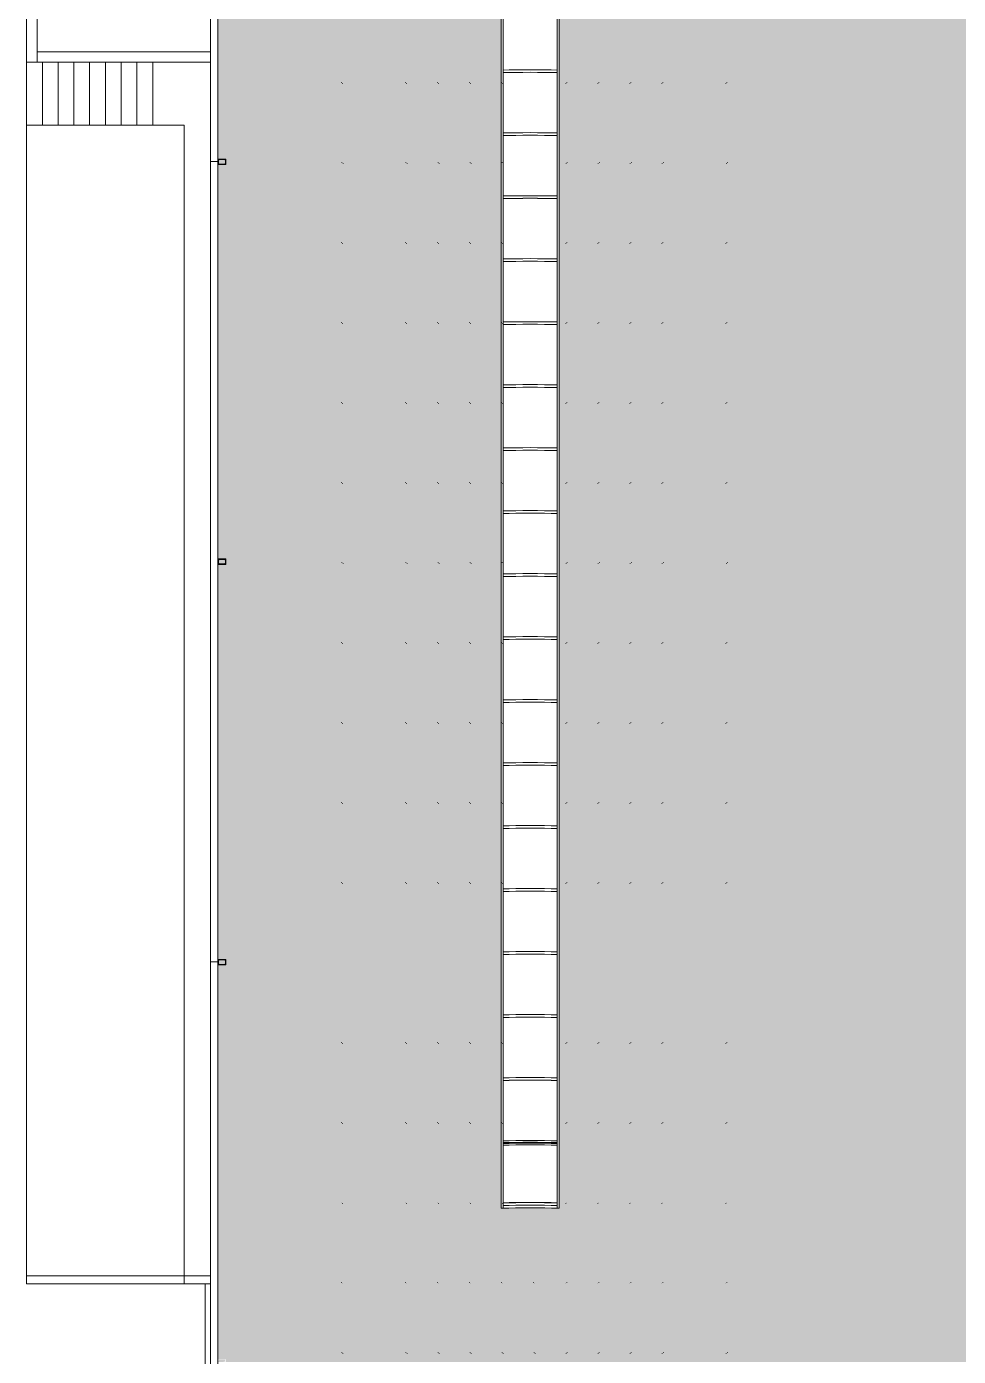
# Model space of a CAD drawing. Header units: metres. Extents: x -55 to 263, y -124 to 62.
# Drawn here: x -15.69 to 2.04, y -22.75 to 2.57 of the extents above; entities that cross this region are included whole.
import ezdxf

# ---------------------------------------------------------------- set-up
doc = ezdxf.new("R2010")
doc.units = ezdxf.units.M
doc.linetypes.add('01_Grid', pattern=[2.61, 1.8, -0.405, 0, -0.405])
for name, color, linetype, lineweight in [('0-1', 7, 'Continuous', 5), ('03EJES-1', 1, '01_Grid', 5), ('06MUREXT-1', 253, 'Continuous', 5), ('13CIVERT-1', 53, 'Continuous', 5), ('14HATCH-1', 10, 'Continuous', 5), ('46BANQ-1', 53, 'Continuous', 5), ('54ESTRUCTURA-7', 213, 'Continuous', 9), ('54ESTRUCTURA-8', 255, 'Continuous', 9), ('70LINEA-1', 254, 'Continuous', 5), ('70LINEA-4', 255, 'Continuous', 9), ('70LINEA-5', 213, 'Continuous', 9)]:
    doc.layers.add(name, color=color, linetype=linetype, lineweight=lineweight)

# ---------------------------------------------------------------- blocks, each defined once
blk = doc.blocks.new('22011_AR_rvt-1-A1 _ A250')
at = {"layer": '14HATCH-1'}
h = blk.add_hatch(color=256, dxfattribs=at)
h.paths.add_polyline_path([(194.783, -22.86), (194.93, -22.856), (194.926, -22.851), (194.92, -22.816), (194.797, -22.816), (194.787, -22.856)])
h.paths.add_polyline_path([(194.783, -15.245), (194.791, -15.254), (194.797, -15.288), (194.92, -15.288), (194.926, -15.236), (194.92, -15.201), (194.797, -15.201), (194.791, -15.236)])
h.paths.add_polyline_path([(194.783, -7.62), (194.791, -7.629), (194.797, -7.664), (194.92, -7.664), (194.926, -7.611), (194.92, -7.576), (194.797, -7.576), (194.791, -7.611)])
h.paths.add_polyline_path([(194.783, -0.005), (194.791, -0.014), (194.797, -0.048), (194.92, -0.048), (194.926, 0.004), (194.92, 0.039), (194.797, 0.039), (194.791, 0.004)])
h.paths.add_polyline_path([(194.783, 7.62), (194.791, 7.611), (194.797, 7.576), (194.92, 7.576), (194.926, 7.63), (194.92, 7.664), (194.797, 7.664), (194.791, 7.629)])
h.paths.add_polyline_path([(-12.05, -22.86), (-11.903, -22.855), (-11.908, -22.846), (-11.912, -22.816), (-12.036, -22.816), (-12.041, -22.851), (-12.05, -22.86)])
h.paths.add_polyline_path([(106.186, -22.86), (194.783, -22.855), (194.783, -22.808), (194.93, -22.808), (194.926, -15.296), (194.783, -15.296), (194.783, -15.193), (194.93, -15.193), (194.926, -7.672), (194.783, -7.672), (194.783, -7.568), (194.93, -7.568), (194.926, -0.056), (194.783, -0.056), (194.783, 0.047), (194.93, 0.047), (194.926, 7.568), (194.783, 7.568), (194.783, 7.672), (194.93, 7.672), (194.926, 14.807), (194.783, 14.807), (194.783, 14.825), (183.219, 14.825), (183.215, 13.745), (182.541, 13.745), (182.541, 15.24), (0.339, 15.24), (0.339, 13.745), (-0.339, 13.745), (-0.339, 14.825), (-11.898, 14.825), (-11.898, 14.807), (-12.05, 14.807), (-12.05, -22.808), (-11.898, -22.808), (-11.898, -22.86), (105.605, -22.86)])
h.paths.add_polyline_path([(18.467, -19.926), (17.913, -19.928), (17.727, -19.931), (17.727, 7.689), (18.165, 7.695), (18.631, 7.693), (18.827, 7.689), (18.827, -19.931), (18.468, -19.926)])
h.paths.add_polyline_path([(6.367, -19.927), (5.894, -19.926), (5.535, -19.925), (5.535, 7.689), (5.973, 7.695), (6.433, 7.693), (6.635, 7.689), (6.635, -19.931), (6.368, -19.927)])
h.paths.add_polyline_path([(30.751, -19.927), (30.278, -19.926), (29.919, -19.925), (29.919, 7.689), (30.357, 7.695), (30.817, 7.693), (31.019, 7.689), (31.019, -19.931), (30.752, -19.927)])
h.paths.add_polyline_path([(91.619, -19.926), (91.065, -19.928), (90.879, -19.928), (90.879, 7.689), (91.317, 7.695), (91.777, 7.693), (91.979, 7.689), (91.979, -19.931), (91.62, -19.926)])
h.paths.add_polyline_path([(152.579, -19.926), (152.025, -19.928), (151.839, -19.925), (151.839, 7.689), (152.277, 7.695), (152.737, 7.693), (152.939, 7.689), (152.939, -19.931), (152.58, -19.926)])
h.paths.add_polyline_path([(140.479, -19.927), (140.006, -19.926), (139.647, -19.928), (139.647, 7.689), (140.085, 7.695), (140.545, 7.693), (140.747, 7.689), (140.747, -19.931), (140.48, -19.927)])
h.paths.add_polyline_path([(42.851, -19.926), (42.297, -19.928), (42.111, -19.929), (42.111, 7.689), (42.549, 7.695), (43.009, 7.693), (43.211, 7.689), (43.211, -19.931), (42.852, -19.926)])
h.paths.add_polyline_path([(128.287, -19.927), (127.814, -19.926), (127.455, -19.925), (127.455, 7.689), (127.893, 7.695), (128.353, 7.693), (128.555, 7.689), (128.555, -19.931), (128.288, -19.927)])
h.paths.add_polyline_path([(55.043, -19.926), (54.489, -19.928), (54.303, -19.925), (54.303, 7.689), (54.741, 7.695), (55.201, 7.693), (55.403, 7.689), (55.403, -19.931), (55.044, -19.926)])
h.paths.add_polyline_path([(116.095, -19.927), (115.622, -19.926), (115.263, -19.928), (115.263, 7.689), (115.701, 7.695), (116.161, 7.693), (116.363, 7.689), (116.363, -19.931), (116.096, -19.927)])
h.paths.add_polyline_path([(67.327, -19.927), (66.854, -19.926), (66.495, -19.929), (66.495, 7.689), (66.933, 7.695), (67.393, 7.693), (67.595, 7.689), (67.595, -19.931), (67.328, -19.927)])
h.paths.add_polyline_path([(103.903, -19.927), (103.43, -19.926), (103.071, -19.925), (103.071, 7.689), (103.509, 7.695), (103.969, 7.693), (104.171, 7.689), (104.171, -19.931), (103.904, -19.927)])
h.paths.add_polyline_path([(79.519, -19.927), (79.046, -19.926), (78.687, -19.925), (78.687, 7.689), (79.125, 7.695), (79.585, 7.693), (79.787, 7.689), (79.787, -19.931), (79.52, -19.927)])
h.paths.add_polyline_path([(-6.011, -19.925), (-6.559, -19.929), (-6.657, -19.931), (-6.657, 7.689), (-6.219, 7.695), (-5.759, 7.693), (-5.557, 7.689), (-5.557, -19.931), (-5.932, -19.926), (-6.011, -19.925)])
h.paths.add_polyline_path([(177.142, -19.928), (176.606, -19.926), (176.223, -19.925), (176.223, 7.689), (176.661, 7.695), (177.121, 7.693), (177.323, 7.689), (177.323, -19.931), (177.143, -19.928)])
h.paths.add_polyline_path([(164.863, -19.927), (164.321, -19.926), (164.031, -19.927), (164.031, 7.689), (164.469, 7.695), (164.929, 7.693), (165.131, 7.689), (165.131, -19.931), (164.864, -19.927)])
h.paths.add_polyline_path([(-12.05, -15.245), (-12.041, -15.254), (-12.036, -15.288), (-11.912, -15.288), (-11.902, -15.248), (-11.898, -15.245), (-11.907, -15.236), (-11.912, -15.201), (-12.036, -15.201), (-12.045, -15.24)])
h.paths.add_polyline_path([(-12.041, -15.296), (-12.05, -15.296), (-12.05, -15.193), (-11.898, -15.193), (-11.898, -15.296), (-12.036, -15.296)])
h.paths.add_polyline_path([(-12.05, -7.62), (-12.041, -7.629), (-12.036, -7.664), (-11.912, -7.664), (-11.901, -7.623), (-11.901, -7.617), (-11.907, -7.611), (-11.912, -7.576), (-12.036, -7.576), (-12.041, -7.611)])
h.paths.add_polyline_path([(-12.05, -7.672), (-12.05, -7.568), (-11.898, -7.568), (-11.901, -7.672), (-12.041, -7.672)])
h.paths.add_polyline_path([(-12.05, -0.005), (-12.041, -0.014), (-12.036, -0.048), (-11.912, -0.048), (-11.901, -0.008), (-11.901, -0.002), (-11.907, 0.004), (-11.912, 0.039), (-12.036, 0.039), (-12.045, 0)])
h.paths.add_polyline_path([(-12.041, -0.056), (-12.05, -0.056), (-12.05, 0.047), (-11.898, 0.047), (-11.898, -0.056), (-12.036, -0.056)])
h.paths.add_polyline_path([(-12.05, 7.62), (-12.041, 7.611), (-12.036, 7.576), (-11.912, 7.576), (-11.907, 7.611), (-11.898, 7.62), (-11.907, 7.63), (-11.912, 7.664), (-12.036, 7.664), (-12.041, 7.629)])
h.paths.add_polyline_path([(-12.041, 7.568), (-12.05, 7.568), (-12.05, 7.672), (-11.898, 7.672), (-11.898, 7.568), (-12.036, 7.568)])
h.paths.add_polyline_path([(194.92, 14.815), (194.92, 14.825), (194.795, 14.825), (194.797, 14.815), (194.906, 14.815)])
h.paths.add_polyline_path([(-12.036, 14.815), (-11.912, 14.815), (-11.912, 14.825), (-12.037, 14.825)])
at = {"layer": '06MUREXT-1'}
for p, q in [((-12.192, 0), (-12.192, 15.098)), ((-12.05, 15.098), (-12.05, 0)), ((-15.692, 1.891), (-15.692, 9.091)), ((-15.49, 9.091), (-15.49, 1.891)), ((-15.49, 1.891), (-15.692, 1.891)), ((-12.192, -15.24), (-12.192, 0)), ((-12.192, 0), (-12.05, 0)), ((-12.05, 0), (-12.05, -15.24)), ((-12.192, -30.48), (-12.192, -15.24)), ((-12.192, -15.24), (-12.05, -15.24)), ((-12.05, -15.24), (-12.05, -30.48)), ((-15.692, -21.221), (-12.692, -21.221)), ((-12.692, -21.221), (-12.192, -21.221)), ((-12.692, -21.221), (-12.692, -21.373)), ((-12.692, -21.373), (-15.692, -21.373)), ((-12.192, -21.373), (-12.692, -21.373))]:
    blk.add_line(p, q, dxfattribs=at)
at = {"layer": '13CIVERT-1'}
for p, q in [((-15.692, 1.891), (-15.692, 0.691)), ((-15.692, 1.891), (-15.692, 0.691)), ((-15.392, 1.891), (-15.392, 0.691)), ((-15.392, 1.891), (-15.392, 0.691)), ((-15.092, 1.891), (-15.092, 0.691)), ((-15.092, 1.891), (-15.092, 0.691)), ((-14.792, 1.891), (-14.792, 0.691)), ((-14.792, 1.891), (-14.792, 0.691)), ((-14.492, 1.891), (-14.492, 0.691)), ((-14.492, 1.891), (-14.492, 0.691)), ((-14.192, 1.891), (-14.192, 0.691)), ((-14.192, 1.891), (-14.192, 0.691)), ((-13.892, 1.891), (-13.892, 0.691)), ((-13.892, 1.891), (-13.892, 0.691)), ((-13.592, 1.891), (-13.592, 0.691)), ((-13.592, 1.891), (-13.592, 0.691)), ((-13.292, 1.891), (-13.292, 0.691)), ((-15.692, 0.691), (-15.392, 0.691)), ((-15.392, 0.691), (-15.092, 0.691)), ((-15.092, 0.691), (-14.792, 0.691)), ((-14.792, 0.691), (-14.492, 0.691)), ((-14.492, 0.691), (-14.192, 0.691)), ((-14.192, 0.691), (-13.892, 0.691)), ((-13.892, 0.691), (-13.592, 0.691)), ((-13.592, 0.691), (-13.292, 0.691))]:
    blk.add_line(p, q, dxfattribs=at)
at = {"layer": '46BANQ-1'}
for p, q in [((-15.49, 1.891), (-13.292, 1.891)), ((-13.292, 1.891), (-13.292, 0.691)), ((-15.692, -21.221), (-15.692, 0.691)), ((-13.292, 0.691), (-12.692, 0.691)), ((-12.692, 0.691), (-12.692, -21.221)), ((-12.692, 0.691), (-12.692, -21.221)), ((-12.692, -21.221), (-15.692, -21.221)), ((-12.692, -21.221), (-12.192, -21.221))]:
    blk.add_line(p, q, dxfattribs=at)
at = {"layer": '70LINEA-1'}
for p, q in [((-15.692, 0.691), (-15.692, -21.373)), ((-12.294, -24.953), (-12.294, -21.373))]:
    blk.add_line(p, q, dxfattribs=at)
blk = doc.blocks.new('JN-105 - JN-105-V483-A1 _ A250')
at = {"layer": '54ESTRUCTURA-7'}
for p, q in [((-9.7, -21.347), (-9.7, -21.353)), ((-9.68, -21.368), (-9.68, -21.374)), ((-8.481, -21.347), (-8.481, -21.353)), ((-8.461, -21.368), (-8.461, -21.374)), ((-7.871, -21.347), (-7.871, -21.353)), ((-7.851, -21.368), (-7.851, -21.374)), ((-7.262, -21.347), (-7.262, -21.353)), ((-7.242, -21.368), (-7.242, -21.374)), ((-6.652, -21.347), (-6.652, -21.353)), ((-6.632, -21.368), (-6.632, -21.374)), ((-6.042, -21.347), (-6.042, -21.353)), ((-6.022, -21.368), (-6.022, -21.374)), ((-5.432, -21.374), (-5.432, -21.368)), ((-5.411, -21.353), (-5.411, -21.347)), ((-4.822, -21.374), (-4.822, -21.368)), ((-4.801, -21.353), (-4.801, -21.347)), ((-4.213, -21.374), (-4.213, -21.368)), ((-4.192, -21.353), (-4.192, -21.347)), ((-3.603, -21.374), (-3.603, -21.368)), ((-3.582, -21.353), (-3.582, -21.347)), ((-2.384, -21.374), (-2.384, -21.368)), ((-2.363, -21.353), (-2.363, -21.347))]:
    blk.add_line(p, q, dxfattribs=at)
blk = doc.blocks.new('JN-105 - JN-105-V484-A1 _ A250')
at = {"layer": '54ESTRUCTURA-7'}
for p, q in [((-9.7, -19.823), (-9.7, -19.824)), ((-9.68, -19.844), (-9.68, -19.85)), ((-8.481, -19.823), (-8.481, -19.824)), ((-8.461, -19.844), (-8.461, -19.85)), ((-7.871, -19.823), (-7.871, -19.824)), ((-7.851, -19.844), (-7.851, -19.85)), ((-7.262, -19.823), (-7.262, -19.824)), ((-7.242, -19.844), (-7.242, -19.85)), ((-6.652, -19.823), (-6.652, -19.824)), ((-6.632, -19.844), (-6.632, -19.85)), ((-5.432, -19.85), (-5.432, -19.844)), ((-5.411, -19.824), (-5.411, -19.823)), ((-4.822, -19.85), (-4.822, -19.844)), ((-4.801, -19.824), (-4.801, -19.823)), ((-4.213, -19.85), (-4.213, -19.844)), ((-4.192, -19.824), (-4.192, -19.823)), ((-3.603, -19.85), (-3.603, -19.844)), ((-3.582, -19.824), (-3.582, -19.823)), ((-2.384, -19.85), (-2.384, -19.844)), ((-2.363, -19.824), (-2.363, -19.823))]:
    blk.add_line(p, q, dxfattribs=at)
blk = doc.blocks.new('JN-105 - JN-105-V485-A1 _ A250')
at = {"layer": '54ESTRUCTURA-7'}
for p, q in [((-9.7, -18.299), (-9.7, -18.305)), ((-9.68, -18.32), (-9.68, -18.326)), ((-8.481, -18.299), (-8.481, -18.305)), ((-8.461, -18.32), (-8.461, -18.326)), ((-7.871, -18.299), (-7.871, -18.305)), ((-7.851, -18.32), (-7.851, -18.326)), ((-7.262, -18.299), (-7.262, -18.305)), ((-7.242, -18.32), (-7.242, -18.326)), ((-6.652, -18.299), (-6.652, -18.305)), ((-6.632, -18.32), (-6.632, -18.326)), ((-5.432, -18.326), (-5.432, -18.32)), ((-5.411, -18.305), (-5.411, -18.299)), ((-4.822, -18.326), (-4.822, -18.32)), ((-4.801, -18.305), (-4.801, -18.299)), ((-4.213, -18.326), (-4.213, -18.32)), ((-4.192, -18.305), (-4.192, -18.299)), ((-3.603, -18.326), (-3.603, -18.32)), ((-3.582, -18.305), (-3.582, -18.299)), ((-2.384, -18.326), (-2.384, -18.32)), ((-2.363, -18.305), (-2.363, -18.299))]:
    blk.add_line(p, q, dxfattribs=at)
blk = doc.blocks.new('JN-105 - JN-105-V486-A1 _ A250')
at = {"layer": '54ESTRUCTURA-7'}
for p, q in [((-9.7, -16.775), (-9.7, -16.781)), ((-9.68, -16.796), (-9.68, -16.802)), ((-8.481, -16.775), (-8.481, -16.781)), ((-8.461, -16.796), (-8.461, -16.802)), ((-7.871, -16.775), (-7.871, -16.781)), ((-7.851, -16.796), (-7.851, -16.802)), ((-7.262, -16.775), (-7.262, -16.781)), ((-7.242, -16.796), (-7.242, -16.802)), ((-6.652, -16.775), (-6.652, -16.781)), ((-6.632, -16.796), (-6.632, -16.802)), ((-5.432, -16.802), (-5.432, -16.796)), ((-5.411, -16.781), (-5.411, -16.775)), ((-4.822, -16.802), (-4.822, -16.796)), ((-4.801, -16.781), (-4.801, -16.775)), ((-4.213, -16.802), (-4.213, -16.796)), ((-4.192, -16.781), (-4.192, -16.775)), ((-3.603, -16.802), (-3.603, -16.796)), ((-3.582, -16.781), (-3.582, -16.775)), ((-2.384, -16.802), (-2.384, -16.796)), ((-2.363, -16.781), (-2.363, -16.775))]:
    blk.add_line(p, q, dxfattribs=at)
blk = doc.blocks.new('JN-105 - JN-105-V487-A1 _ A250')
at = {"layer": '54ESTRUCTURA-7'}
for p, q in [((-9.7, -13.727), (-9.7, -13.733)), ((-9.68, -13.748), (-9.68, -13.754)), ((-8.481, -13.727), (-8.481, -13.733)), ((-8.461, -13.748), (-8.461, -13.754)), ((-7.871, -13.727), (-7.871, -13.733)), ((-7.851, -13.748), (-7.851, -13.754)), ((-7.262, -13.727), (-7.262, -13.733)), ((-7.242, -13.748), (-7.242, -13.754)), ((-6.652, -13.727), (-6.652, -13.733)), ((-6.632, -13.748), (-6.632, -13.754)), ((-5.432, -13.754), (-5.432, -13.748)), ((-5.411, -13.733), (-5.411, -13.727)), ((-4.822, -13.754), (-4.822, -13.748)), ((-4.801, -13.733), (-4.801, -13.727)), ((-4.213, -13.754), (-4.213, -13.748)), ((-4.192, -13.733), (-4.192, -13.727)), ((-3.603, -13.754), (-3.603, -13.748)), ((-3.582, -13.733), (-3.582, -13.727)), ((-2.384, -13.754), (-2.384, -13.748)), ((-2.363, -13.733), (-2.363, -13.727))]:
    blk.add_line(p, q, dxfattribs=at)
blk = doc.blocks.new('JN-105 - JN-105-V488-A1 _ A250')
at = {"layer": '54ESTRUCTURA-7'}
for p, q in [((-9.7, -12.203), (-9.7, -12.209)), ((-9.68, -12.224), (-9.68, -12.23)), ((-8.481, -12.203), (-8.481, -12.209)), ((-8.461, -12.224), (-8.461, -12.23)), ((-7.871, -12.203), (-7.871, -12.209)), ((-7.851, -12.224), (-7.851, -12.23)), ((-7.262, -12.203), (-7.262, -12.209)), ((-7.242, -12.224), (-7.242, -12.23)), ((-6.652, -12.203), (-6.652, -12.209)), ((-6.632, -12.224), (-6.632, -12.23)), ((-5.432, -12.23), (-5.432, -12.224)), ((-5.411, -12.209), (-5.411, -12.203)), ((-4.822, -12.23), (-4.822, -12.224)), ((-4.801, -12.209), (-4.801, -12.203)), ((-4.213, -12.23), (-4.213, -12.224)), ((-4.192, -12.209), (-4.192, -12.203)), ((-3.603, -12.23), (-3.603, -12.224)), ((-3.582, -12.209), (-3.582, -12.203)), ((-2.384, -12.23), (-2.384, -12.224)), ((-2.363, -12.209), (-2.363, -12.203))]:
    blk.add_line(p, q, dxfattribs=at)
blk = doc.blocks.new('JN-105 - JN-105-V489-A1 _ A250')
at = {"layer": '54ESTRUCTURA-7'}
for p, q in [((-9.7, -10.679), (-9.7, -10.685)), ((-9.68, -10.7), (-9.68, -10.706)), ((-8.481, -10.679), (-8.481, -10.685)), ((-8.461, -10.7), (-8.461, -10.706)), ((-7.871, -10.679), (-7.871, -10.685)), ((-7.851, -10.7), (-7.851, -10.706)), ((-7.262, -10.679), (-7.262, -10.685)), ((-7.242, -10.7), (-7.242, -10.706)), ((-6.652, -10.679), (-6.652, -10.685)), ((-6.632, -10.7), (-6.632, -10.706)), ((-5.432, -10.706), (-5.432, -10.7)), ((-5.411, -10.685), (-5.411, -10.679)), ((-4.822, -10.706), (-4.822, -10.7)), ((-4.801, -10.685), (-4.801, -10.679)), ((-4.213, -10.706), (-4.213, -10.7)), ((-4.192, -10.685), (-4.192, -10.679)), ((-3.603, -10.706), (-3.603, -10.7)), ((-3.582, -10.685), (-3.582, -10.679)), ((-2.384, -10.706), (-2.384, -10.7)), ((-2.363, -10.685), (-2.363, -10.679))]:
    blk.add_line(p, q, dxfattribs=at)
blk = doc.blocks.new('JN-105 - JN-105-V490-A1 _ A250')
at = {"layer": '54ESTRUCTURA-7'}
for p, q in [((-9.7, -9.155), (-9.7, -9.161)), ((-9.68, -9.176), (-9.68, -9.182)), ((-8.481, -9.155), (-8.481, -9.161)), ((-8.461, -9.176), (-8.461, -9.182)), ((-7.871, -9.155), (-7.871, -9.161)), ((-7.851, -9.176), (-7.851, -9.182)), ((-7.262, -9.155), (-7.262, -9.161)), ((-7.242, -9.176), (-7.242, -9.182)), ((-6.652, -9.155), (-6.652, -9.161)), ((-6.632, -9.176), (-6.632, -9.182)), ((-5.432, -9.182), (-5.432, -9.176)), ((-5.411, -9.161), (-5.411, -9.155)), ((-4.822, -9.182), (-4.822, -9.176)), ((-4.801, -9.161), (-4.801, -9.155)), ((-4.213, -9.182), (-4.213, -9.176)), ((-4.192, -9.161), (-4.192, -9.155)), ((-3.603, -9.182), (-3.603, -9.176)), ((-3.582, -9.161), (-3.582, -9.155)), ((-2.384, -9.182), (-2.384, -9.176)), ((-2.363, -9.161), (-2.363, -9.155))]:
    blk.add_line(p, q, dxfattribs=at)
blk = doc.blocks.new('JN-105 - JN-105-V491-A1 _ A250')
at = {"layer": '54ESTRUCTURA-7'}
for p, q in [((-9.7, -6.107), (-9.7, -6.113)), ((-9.68, -6.128), (-9.68, -6.134)), ((-8.481, -6.107), (-8.481, -6.113)), ((-8.461, -6.128), (-8.461, -6.134)), ((-7.871, -6.107), (-7.871, -6.113)), ((-7.851, -6.128), (-7.851, -6.134)), ((-7.262, -6.107), (-7.262, -6.113)), ((-7.242, -6.128), (-7.242, -6.134)), ((-6.652, -6.107), (-6.652, -6.113)), ((-6.632, -6.128), (-6.632, -6.134)), ((-5.432, -6.134), (-5.432, -6.128)), ((-5.411, -6.113), (-5.411, -6.107)), ((-4.822, -6.134), (-4.822, -6.128)), ((-4.801, -6.113), (-4.801, -6.107)), ((-4.213, -6.134), (-4.213, -6.128)), ((-4.192, -6.113), (-4.192, -6.107)), ((-3.603, -6.134), (-3.603, -6.128)), ((-3.582, -6.113), (-3.582, -6.107)), ((-2.384, -6.134), (-2.384, -6.128)), ((-2.363, -6.113), (-2.363, -6.107))]:
    blk.add_line(p, q, dxfattribs=at)
blk = doc.blocks.new('JN-105 - JN-105-V492-A1 _ A250')
at = {"layer": '54ESTRUCTURA-7'}
for p, q in [((-9.7, -4.583), (-9.7, -4.589)), ((-9.68, -4.604), (-9.68, -4.61)), ((-8.481, -4.583), (-8.481, -4.589)), ((-8.461, -4.604), (-8.461, -4.61)), ((-7.871, -4.583), (-7.871, -4.589)), ((-7.851, -4.604), (-7.851, -4.61)), ((-7.262, -4.583), (-7.262, -4.589)), ((-7.242, -4.604), (-7.242, -4.61)), ((-6.652, -4.583), (-6.652, -4.589)), ((-6.632, -4.604), (-6.632, -4.61)), ((-5.432, -4.61), (-5.432, -4.604)), ((-5.411, -4.589), (-5.411, -4.583)), ((-4.822, -4.61), (-4.822, -4.604)), ((-4.801, -4.589), (-4.801, -4.583)), ((-4.213, -4.61), (-4.213, -4.604)), ((-4.192, -4.589), (-4.192, -4.583)), ((-3.603, -4.61), (-3.603, -4.604)), ((-3.582, -4.589), (-3.582, -4.583)), ((-2.384, -4.61), (-2.384, -4.604)), ((-2.363, -4.589), (-2.363, -4.583))]:
    blk.add_line(p, q, dxfattribs=at)
blk = doc.blocks.new('JN-105 - JN-105-V493-A1 _ A250')
at = {"layer": '54ESTRUCTURA-7'}
for p, q in [((-9.7, -3.059), (-9.7, -3.065)), ((-9.68, -3.08), (-9.68, -3.086)), ((-8.481, -3.059), (-8.481, -3.065)), ((-8.461, -3.08), (-8.461, -3.086)), ((-7.871, -3.059), (-7.871, -3.065)), ((-7.851, -3.08), (-7.851, -3.086)), ((-7.262, -3.059), (-7.262, -3.065)), ((-7.242, -3.08), (-7.242, -3.086)), ((-6.652, -3.059), (-6.652, -3.065)), ((-6.632, -3.08), (-6.632, -3.086)), ((-5.432, -3.086), (-5.432, -3.08)), ((-5.411, -3.065), (-5.411, -3.059)), ((-4.822, -3.086), (-4.822, -3.08)), ((-4.801, -3.065), (-4.801, -3.059)), ((-4.213, -3.086), (-4.213, -3.08)), ((-4.192, -3.065), (-4.192, -3.059)), ((-3.603, -3.086), (-3.603, -3.08)), ((-3.582, -3.065), (-3.582, -3.059)), ((-2.384, -3.086), (-2.384, -3.08)), ((-2.363, -3.065), (-2.363, -3.059))]:
    blk.add_line(p, q, dxfattribs=at)
blk = doc.blocks.new('JN-105 - JN-105-V494-A1 _ A250')
at = {"layer": '54ESTRUCTURA-7'}
for p, q in [((-9.7, -1.535), (-9.7, -1.541)), ((-9.68, -1.556), (-9.68, -1.562)), ((-8.481, -1.535), (-8.481, -1.541)), ((-8.461, -1.556), (-8.461, -1.562)), ((-7.871, -1.535), (-7.871, -1.541)), ((-7.851, -1.556), (-7.851, -1.562)), ((-7.262, -1.535), (-7.262, -1.541)), ((-7.242, -1.556), (-7.242, -1.562)), ((-6.652, -1.535), (-6.652, -1.541)), ((-6.632, -1.556), (-6.632, -1.562)), ((-5.432, -1.562), (-5.432, -1.556)), ((-5.411, -1.541), (-5.411, -1.535)), ((-4.822, -1.562), (-4.822, -1.556)), ((-4.801, -1.541), (-4.801, -1.535)), ((-4.213, -1.562), (-4.213, -1.556)), ((-4.192, -1.541), (-4.192, -1.535)), ((-3.603, -1.562), (-3.603, -1.556)), ((-3.582, -1.541), (-3.582, -1.535)), ((-2.384, -1.562), (-2.384, -1.556)), ((-2.363, -1.541), (-2.363, -1.535))]:
    blk.add_line(p, q, dxfattribs=at)
blk = doc.blocks.new('JN-105 - JN-105-V495-A1 _ A250')
at = {"layer": '54ESTRUCTURA-7'}
for p, q in [((-9.7, 1.513), (-9.7, 1.507)), ((-9.68, 1.492), (-9.68, 1.486)), ((-8.481, 1.513), (-8.481, 1.507)), ((-8.461, 1.492), (-8.461, 1.486)), ((-7.871, 1.513), (-7.871, 1.507)), ((-7.851, 1.492), (-7.851, 1.486)), ((-7.262, 1.513), (-7.262, 1.507)), ((-7.242, 1.492), (-7.242, 1.486)), ((-6.652, 1.513), (-6.652, 1.507)), ((-6.632, 1.492), (-6.632, 1.486)), ((-5.432, 1.486), (-5.432, 1.492)), ((-5.411, 1.507), (-5.411, 1.513)), ((-4.822, 1.486), (-4.822, 1.492)), ((-4.801, 1.507), (-4.801, 1.513)), ((-4.213, 1.486), (-4.213, 1.492)), ((-4.192, 1.507), (-4.192, 1.513)), ((-3.603, 1.486), (-3.603, 1.492)), ((-3.582, 1.507), (-3.582, 1.513)), ((-2.384, 1.486), (-2.384, 1.492)), ((-2.363, 1.507), (-2.363, 1.513))]:
    blk.add_line(p, q, dxfattribs=at)
blk = doc.blocks.new('JN-106 - JN-106-1565139-A1 _ A250')
at = {"layer": '54ESTRUCTURA-7'}
for p, q in [((-9.691, -22.671), (-9.691, -22.677)), ((-9.671, -22.691), (-9.671, -22.698)), ((-8.472, -22.671), (-8.472, -22.677)), ((-8.452, -22.691), (-8.452, -22.698)), ((-7.862, -22.671), (-7.862, -22.677)), ((-7.842, -22.691), (-7.842, -22.698)), ((-7.253, -22.671), (-7.253, -22.677)), ((-7.233, -22.691), (-7.233, -22.698)), ((-6.643, -22.671), (-6.643, -22.677)), ((-6.623, -22.691), (-6.623, -22.698)), ((-6.033, -22.671), (-6.033, -22.677)), ((-6.013, -22.691), (-6.013, -22.698)), ((-5.423, -22.698), (-5.423, -22.691)), ((-5.402, -22.677), (-5.402, -22.671)), ((-4.813, -22.698), (-4.813, -22.691)), ((-4.792, -22.677), (-4.792, -22.671)), ((-4.204, -22.698), (-4.204, -22.691)), ((-4.183, -22.677), (-4.183, -22.671)), ((-3.594, -22.698), (-3.594, -22.691)), ((-3.573, -22.677), (-3.573, -22.671)), ((-2.375, -22.698), (-2.375, -22.691)), ((-2.354, -22.677), (-2.354, -22.671))]:
    blk.add_line(p, q, dxfattribs=at)
blk = doc.blocks.new('JP-103 - JP-103-V506-A1 _ A250')
at = {"layer": '54ESTRUCTURA-7'}
for p, q in [((-9.691, -7.631), (-9.691, -7.637)), ((-9.67, -7.652), (-9.67, -7.658)), ((-8.472, -7.631), (-8.472, -7.637)), ((-8.451, -7.652), (-8.451, -7.658)), ((-7.862, -7.631), (-7.862, -7.637)), ((-7.841, -7.652), (-7.841, -7.658)), ((-7.253, -7.631), (-7.253, -7.637)), ((-7.232, -7.652), (-7.232, -7.658)), ((-6.643, -7.631), (-6.643, -7.637)), ((-6.622, -7.652), (-6.622, -7.658)), ((-5.422, -7.658), (-5.422, -7.652)), ((-5.401, -7.637), (-5.401, -7.631)), ((-4.812, -7.658), (-4.812, -7.652)), ((-4.791, -7.637), (-4.791, -7.631)), ((-4.203, -7.658), (-4.203, -7.652)), ((-4.182, -7.637), (-4.182, -7.631)), ((-3.593, -7.658), (-3.593, -7.652)), ((-3.572, -7.637), (-3.572, -7.631)), ((-2.374, -7.658), (-2.374, -7.652)), ((-2.353, -7.637), (-2.353, -7.631))]:
    blk.add_line(p, q, dxfattribs=at)
blk = doc.blocks.new('JP-104 - JP-104-V507-A1 _ A250')
at = {"layer": '54ESTRUCTURA-7'}
for p, q in [((-9.691, -0.011), (-9.691, -0.017)), ((-9.67, -0.032), (-9.67, -0.038)), ((-8.472, -0.011), (-8.472, -0.017)), ((-8.451, -0.032), (-8.451, -0.038)), ((-7.862, -0.011), (-7.862, -0.017)), ((-7.841, -0.032), (-7.841, -0.038)), ((-7.253, -0.011), (-7.253, -0.017)), ((-7.232, -0.032), (-7.232, -0.038)), ((-6.643, -0.011), (-6.643, -0.017)), ((-6.622, -0.032), (-6.622, -0.038)), ((-5.422, -0.038), (-5.422, -0.032)), ((-5.401, -0.017), (-5.401, -0.011)), ((-4.812, -0.038), (-4.812, -0.032)), ((-4.791, -0.017), (-4.791, -0.011)), ((-4.203, -0.038), (-4.203, -0.032)), ((-4.182, -0.017), (-4.182, -0.011)), ((-3.593, -0.038), (-3.593, -0.032)), ((-3.572, -0.017), (-3.572, -0.011)), ((-2.374, -0.038), (-2.374, -0.032)), ((-2.353, -0.017), (-2.353, -0.011))]:
    blk.add_line(p, q, dxfattribs=at)
blk = doc.blocks.new('DOMO TIPO CAÑON - DOMO TIPO CAÑON-V514-A1 _ A250')
at = {"layer": '70LINEA-5'}
for p, q in [((176.223, -19.931), (176.223, 7.689)), ((176.257, -19.931), (176.257, 7.69)), ((176.259, -19.931), (176.259, 7.69)), ((177.287, -19.931), (177.287, 7.69)), ((177.289, -19.931), (177.289, 7.69)), ((177.323, -19.931), (177.323, 7.689)), ((176.257, -19.931), (176.223, -19.931)), ((176.225, -19.932), (176.259, -19.931)), ((176.259, -19.931), (176.257, -19.931)), ((177.289, -19.931), (177.287, -19.931)), ((177.287, -19.931), (177.321, -19.932)), ((177.323, -19.931), (177.289, -19.931))]:
    blk.add_line(p, q, dxfattribs=at)
for centre, major_axis, start_param, end_param in [((176.773, 1.725), (0.778, 0), 0.844123, 2.297481), ((176.773, 1.675), (0.778, 0), 0.844123, 2.297481), ((176.773, 1.675), (0.775, 0), 0.844369, 2.30079), ((176.773, 0.526), (0.778, 0), 0.844123, 2.297481), ((176.773, 0.476), (0.778, 0), 0.844123, 2.297481), ((176.773, 0.476), (0.775, 0), 0.844369, 2.30079), ((176.773, -0.674), (0.778, 0), 0.844123, 2.297481), ((176.773, -0.724), (0.778, 0), 0.844123, 2.297481), ((176.773, -0.724), (0.775, 0), 0.844369, 2.30079), ((176.773, -1.873), (0.778, 0), 0.844123, 2.297481), ((176.773, -1.923), (0.778, 0), 0.844123, 2.297481), ((176.773, -1.923), (0.775, 0), 0.844369, 2.30079), ((176.773, -3.073), (0.778, 0), 0.844123, 2.297481), ((176.773, -3.123), (0.778, 0), 0.844123, 2.297481), ((176.773, -3.123), (0.775, 0), 0.844369, 2.30079), ((176.773, -4.272), (0.778, 0), 0.844123, 2.297481), ((176.773, -4.322), (0.778, 0), 0.844123, 2.297481), ((176.773, -4.322), (0.775, 0), 0.844369, 2.30079), ((176.773, -5.472), (0.778, 0), 0.844123, 2.297481), ((176.773, -5.522), (0.778, 0), 0.844123, 2.297481), ((176.773, -5.522), (0.775, 0), 0.844369, 2.30079), ((176.773, -6.671), (0.778, 0), 0.844123, 2.297481), ((176.773, -6.721), (0.778, 0), 0.844123, 2.297481), ((176.773, -6.721), (0.775, 0), 0.844369, 2.30079), ((176.773, -7.871), (0.778, 0), 0.844123, 2.297481), ((176.773, -7.921), (0.778, 0), 0.844123, 2.297481), ((176.773, -7.921), (0.775, 0), 0.844369, 2.30079), ((176.773, -9.07), (0.778, 0), 0.844123, 2.297481), ((176.773, -9.12), (0.778, 0), 0.844123, 2.297481), ((176.773, -9.12), (0.775, 0), 0.844369, 2.30079), ((176.773, -10.27), (0.778, 0), 0.844123, 2.297481), ((176.773, -10.319), (0.778, 0), 0.844123, 2.297481), ((176.773, -10.319), (0.775, 0), 0.844369, 2.30079), ((176.773, -11.469), (0.778, 0), 0.844123, 2.297481), ((176.773, -11.519), (0.778, 0), 0.844123, 2.297481), ((176.773, -11.519), (0.775, 0), 0.844369, 2.30079), ((176.773, -12.668), (0.778, 0), 0.844123, 2.297481), ((176.773, -12.718), (0.778, 0), 0.844123, 2.297481), ((176.773, -12.718), (0.775, 0), 0.844369, 2.30079), ((176.773, -13.868), (0.778, 0), 0.844123, 2.297481), ((176.773, -13.918), (0.778, 0), 0.844123, 2.297481), ((176.773, -13.918), (0.775, 0), 0.844369, 2.30079), ((176.773, -15.067), (0.778, 0), 0.844123, 2.297481), ((176.773, -15.117), (0.778, 0), 0.844123, 2.297481), ((176.773, -15.117), (0.775, 0), 0.844369, 2.30079), ((176.773, -16.267), (0.778, 0), 0.844123, 2.297481), ((176.773, -16.317), (0.778, 0), 0.844123, 2.297481), ((176.773, -16.317), (0.775, 0), 0.844369, 2.30079), ((176.773, -17.466), (0.778, 0), 0.844123, 2.297481), ((176.773, -17.516), (0.778, 0), 0.844123, 2.297481), ((176.773, -17.516), (0.775, 0), 0.844369, 2.30079), ((176.773, -18.666), (0.778, 0), 0.844123, 2.297481), ((176.773, -18.699), (0.778, 0), 0.844123, 2.297481), ((176.773, -18.716), (0.778, 0), 0.844123, 2.297481), ((176.773, -18.749), (0.778, 0), 0.844123, 2.297481), ((176.773, -18.749), (0.775, 0), 0.844369, 2.30079), ((176.773, -19.948), (0.778, 0), 0.8261, 2.315808), ((176.773, -19.948), (0.775, 0), 0.826258, 2.315652), ((176.773, -19.948), (0.775, 0), 0.826258, 2.315652), ((176.773, -19.948), (0.769, 0), 0.826577, 2.315335), ((176.773, -19.845), (0.775, 0), 0.844369, 2.30079), ((176.773, -19.848), (0.775, 0), 0.844369, 2.30079), ((176.773, -19.898), (0.778, 0), 0.844123, 2.297481)]:
    blk.add_ellipse(centre, major_axis=major_axis, ratio=0.029987, start_param=start_param, end_param=end_param, dxfattribs=at)
blk = doc.blocks.new('22011_ST_rvt-1-A1 _ A250')
at = {"layer": '54ESTRUCTURA-7'}
for p, q in [((-11.898, 0.047), (-12.05, 0.047)), ((-12.05, 0.047), (-12.05, -0.005)), ((-12.041, 0.004), (-12.036, 0.039)), ((-12.036, 0.039), (-11.912, 0.039)), ((-11.912, 0.039), (-11.907, 0.004)), ((-11.898, -0.005), (-11.898, 0.047)), ((-12.05, -0.005), (-12.05, -0.056)), ((-12.05, -0.056), (-11.898, -0.056)), ((-12.036, -0.048), (-12.041, -0.014)), ((-11.912, -0.048), (-12.036, -0.048)), ((-11.907, -0.014), (-11.912, -0.048)), ((-11.898, -0.056), (-11.898, -0.005)), ((-11.898, -7.568), (-12.05, -7.568)), ((-12.05, -7.568), (-12.05, -7.62)), ((-12.041, -7.611), (-12.036, -7.576)), ((-12.036, -7.576), (-11.912, -7.576)), ((-11.912, -7.576), (-11.907, -7.611)), ((-11.898, -7.62), (-11.898, -7.568)), ((-12.05, -7.62), (-12.05, -7.672)), ((-12.05, -7.672), (-11.898, -7.672)), ((-12.036, -7.664), (-12.041, -7.629)), ((-11.912, -7.664), (-12.036, -7.664)), ((-11.907, -7.629), (-11.912, -7.664)), ((-11.898, -7.672), (-11.898, -7.62)), ((-11.898, -15.193), (-12.05, -15.193)), ((-12.05, -15.193), (-12.05, -15.245)), ((-11.898, -15.245), (-11.898, -15.193)), ((-12.05, -15.245), (-12.05, -15.296)), ((-12.05, -15.296), (-11.898, -15.296)), ((-12.041, -15.236), (-12.036, -15.201)), ((-12.036, -15.288), (-12.041, -15.254)), ((-12.036, -15.201), (-11.912, -15.201)), ((-11.912, -15.288), (-12.036, -15.288)), ((-11.912, -15.201), (-11.907, -15.236)), ((-11.907, -15.254), (-11.912, -15.288)), ((-11.898, -15.296), (-11.898, -15.245))]:
    blk.add_line(p, q, dxfattribs=at)
for centre, start, end in [((-12.05, 0.004), 270, 0), ((-11.898, 0.004), 180, 270), ((-12.05, -0.014), 360, 90), ((-11.898, -0.014), 90, 180), ((-12.05, -7.611), 270, 0), ((-12.05, -7.629), 0, 90), ((-11.898, -7.611), 180, 270), ((-11.898, -7.629), 90, 180), ((-12.05, -15.236), 270, 0), ((-12.05, -15.254), 0, 90), ((-11.898, -15.236), 180, 270), ((-11.898, -15.254), 90, 180)]:
    blk.add_arc(centre, 0.00871, start, end, dxfattribs=at)
at = {"layer": '70LINEA-4'}
for p, q in [((-15.49, 2.091), (-12.192, 2.091)), ((-12.192, 1.891), (-15.49, 1.891))]:
    blk.add_line(p, q, dxfattribs=at)
at = {"layer": '54ESTRUCTURA-8'}
for name in ['JN-105 - JN-105-V495-A1 _ A250', 'JP-104 - JP-104-V507-A1 _ A250', 'JN-105 - JN-105-V494-A1 _ A250', 'JN-105 - JN-105-V493-A1 _ A250', 'JN-105 - JN-105-V492-A1 _ A250', 'JN-105 - JN-105-V491-A1 _ A250', 'JP-103 - JP-103-V506-A1 _ A250', 'JN-105 - JN-105-V490-A1 _ A250', 'JN-105 - JN-105-V489-A1 _ A250', 'JN-105 - JN-105-V488-A1 _ A250', 'JN-105 - JN-105-V487-A1 _ A250', 'JN-105 - JN-105-V486-A1 _ A250', 'JN-105 - JN-105-V485-A1 _ A250', 'JN-105 - JN-105-V484-A1 _ A250', 'JN-105 - JN-105-V483-A1 _ A250', 'JN-106 - JN-106-1565139-A1 _ A250']:
    blk.add_blockref(name, (0, 0), dxfattribs=at)
at = {"layer": '70LINEA-4'}
blk.add_blockref('DOMO TIPO CAÑON - DOMO TIPO CAÑON-V514-A1 _ A250', (-182.88, 0), dxfattribs=at)

msp = doc.modelspace()

# ---------------------------------------------------------------- linework, layer by layer
at = {"layer": '03EJES-1'}
msp.add_line((-12.192, -119.697), (-12.192, 57.931), dxfattribs=at)

# ---------------------------------------------------------------- block references
at = {"layer": '0-1'}
for name in ['22011_AR_rvt-1-A1 _ A250', '22011_ST_rvt-1-A1 _ A250']:
    msp.add_blockref(name, (0, 0), dxfattribs=at)

doc.saveas('drawing.dxf')
